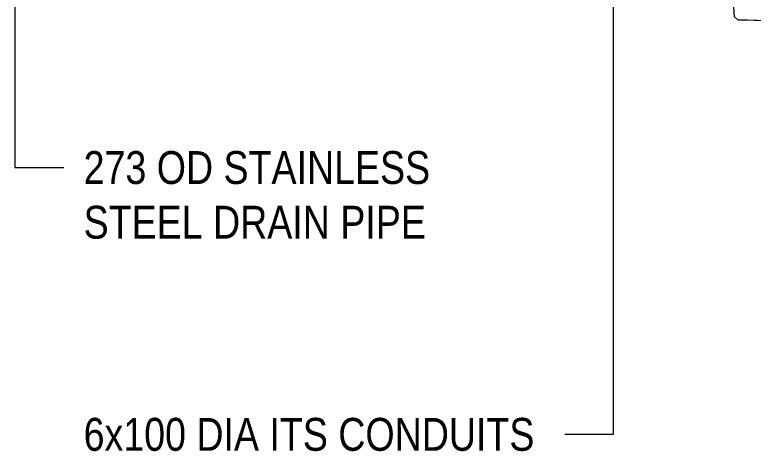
# Model space of a CAD drawing. Header units: metres. Extents: x -1215.1 to -1160.7, y 0 to 26.6.
# Drawn here: x -1188.649 to -1185.833, y 18.154 to 19.817 of the extents above; entities that cross this region are included whole.
import ezdxf

# ---------------------------------------------------------------- set-up
doc = ezdxf.new("R2010")
doc.units = ezdxf.units.M
doc.linetypes.add('JacobsDash', pattern=[0.0045, 0.003, -0.0015])
for name, color, linetype, lineweight in [('G-ANNO-TEXT', 7, 'Continuous', 9), ('S-BEAM', 7, 'Continuous', 50), ('S-BEAM-HDLN', 7, 'JacobsDash', 18)]:
    doc.layers.add(name, color=color, linetype=linetype, lineweight=lineweight)
doc.styles.add('Arial Narrow', font='ARIALN.TTF', dxfattribs={"height": 0.125})

msp = doc.modelspace()

# ---------------------------------------------------------------- linework, layer by layer
at = {"layer": 'G-ANNO-TEXT'}
for p, q in [((-1188.6486, 20.6674), (-1188.6486, 19.2348)), ((-1186.3669, 20.4107), (-1186.3669, 18.2185)), ((-1188.6486, 19.2348), (-1188.461, 19.2348)), ((-1186.5348, 18.2185), (-1186.5515, 18.2185)), ((-1186.3669, 18.2185), (-1186.5348, 18.2185))]:
    msp.add_line(p, q, dxfattribs=at)
at = {"layer": 'S-BEAM', "lineweight": 18}
for p, q in [((-1186.0278, 21.4499), (-1185.9055, 19.8101)), ((-1185.9055, 19.8101), (-1185.8915, 19.7968)), ((-1185.8915, 19.7968), (-1185.2175, 19.7834))]:
    msp.add_line(p, q, dxfattribs=at)
at = {"layer": 'S-BEAM-HDLN'}
msp.add_line((-1185.2175, 19.7834), (-1185.8915, 19.7969), dxfattribs=at)

# ---------------------------------------------------------------- texts
at = {"layer": 'G-ANNO-TEXT', "char_height": 0.125, "attachment_point": 1, "style": 'Arial Narrow', "bg_fill": 3, "box_fill_scale": 1, "bg_fill_color": 256, "bg_fill_true_color": 13158600, "bg_fill_transparency": 0}
for s, insert in [('273 OD STAINLESS', (-1188.386, 19.2973)), ('STEEL DRAIN PIPE', (-1188.386, 19.089)), ('6x100 DIA ITS CONDUITS ', (-1188.386, 18.281))]:
    msp.add_mtext(s, dxfattribs=dict(at, insert=insert))

doc.saveas('drawing.dxf')
